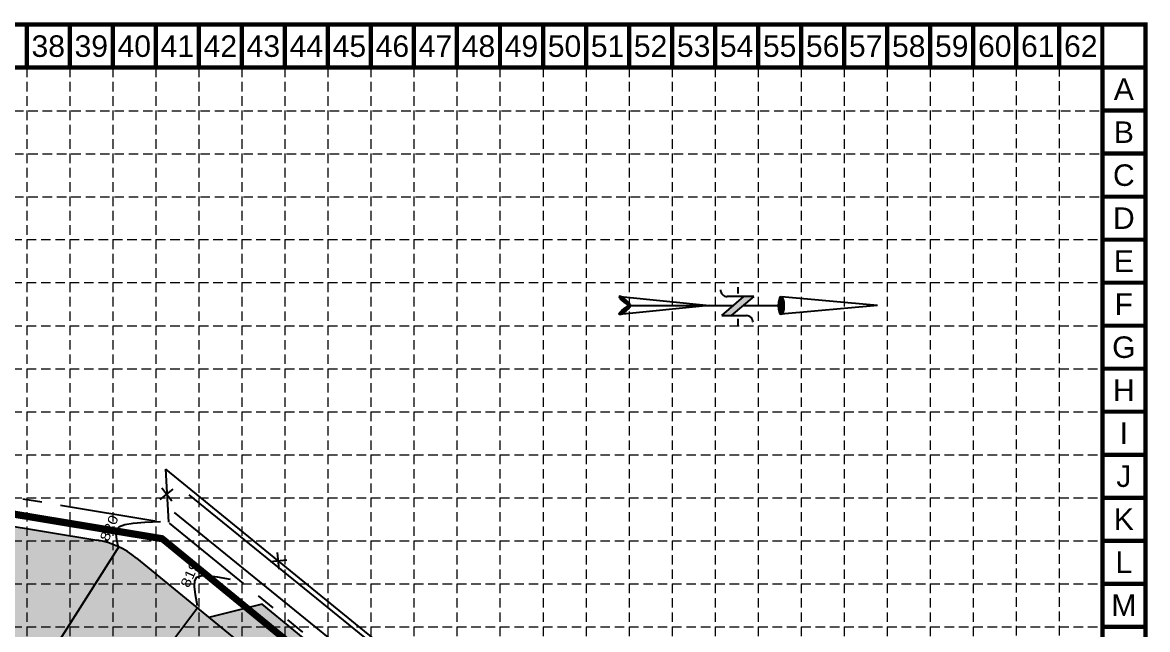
# Model space of a CAD drawing. Extents: x 1142 to 4041, y -552 to 3232.
# Drawn here: x 1996 to 2584, y 2915 to 3232 of the extents above; entities that cross this region are included whole.
import ezdxf
from ezdxf.enums import TextEntityAlignment as Align

# ---------------------------------------------------------------- set-up
doc = ezdxf.new("R2010")
doc.units = 0
doc.header["$LTSCALE"] = 40
doc.header["$MEASUREMENT"] = 0
doc.linetypes.add('HIDDEN', pattern=[0.375, 0.25, -0.125])
doc.linetypes.add('PHANTOM', pattern=[2.5, 1.25, -0.25, 0.25, -0.25, 0.25, -0.25])
for name, color, linetype in [('0BOUNDRY', 4, 'PHANTOM'), ('0EXFENC', 8, 'CONTINUOUS'), ('0EXIST', 8, 'CONTINUOUS'), ('0PAVING', 1, 'CONTINUOUS'), ('0UTILITIES', 2, 'CONTINUOUS'), ('BASE', 7, 'CONTINUOUS'), ('GRID', 254, 'HIDDEN'), ('LIMITS OF DISTURBANCE', 1, 'HIDDEN'), ('NARROW', 7, 'CONTINUOUS'), ('yj', 2, 'CONTINUOUS')]:
    doc.layers.add(name, color=color, linetype=linetype)
doc.styles.get("Standard").update_dxf_attribs({"font": 'ARIAL.TTF'})

# ---------------------------------------------------------------- blocks, each defined once
blk = doc.blocks.new('X100')
at = {"layer": '0EXFENC'}
for p, q in [((-3.06, 3.06), (3.06, -3.06)), ((-3.06, -3.06), (3.06, 3.06))]:
    blk.add_line(p, q, dxfattribs=at)
blk = doc.blocks.new('North Arrow')
at = {"layer": 'NARROW'}
for p, q in [((32.43, 3.06), (32.43, 4.63)), ((0, 0), (22.36, 2)), ((0, 0), (22.33, -2.02)), ((28.77, -2.09), (34.02, 2.32)), ((36.18, 2.33), (30.46, 2.33)), ((36.16, 2.32), (31.04, -2.09)), ((39.1, 0.01), (59.96, 2.11)), ((31.2, -0.05), (21.66, -0.05)), ((21.66, -0.05), (21.66, -0.05)), ((28.77, -2.09), (34.95, -2.09)), ((57.45, -0.05), (33.41, -0.05)), ((59.83, -2.14), (39.04, -0.01)), ((57.69, -0.03), (57.77, -0.01)), ((57.77, -0.05), (57.69, -0.03)), ((32.43, -4.26), (32.43, -2.8))]:
    blk.add_line(p, q, dxfattribs=at)
blk.add_lwpolyline([(22.36, -2.03), (22.59, -1.93, 0.091577), (22.87, -1.44, 0.048306), (23.03, -0.75), (23.07, -0.01), (23.01, 0.82, 0.048306), (22.87, 1.42, 0.091577), (22.59, 1.91), (22.36, 2.01), (22.14, 1.91, 0.091577), (21.86, 1.42, 0.048306), (21.72, 0.82), (21.66, -0.01), (21.72, -0.83, 0.048306), (21.86, -1.44, 0.091577), (22.14, -1.93)], format="xyb", close=True, dxfattribs=at)
for points in [[(57.46, -0.03), (57.44, 0.08, -0.066818), (57.67, 0.47, -0.03073), (58.01, 0.84), (58.52, 1.29), (59.07, 1.7, -0.03073), (59.5, 1.95, -0.066818), (59.93, 2.1), (60.04, 2.06)], [(60.04, 2.06), (60.05, 1.95, -0.066818), (59.82, 1.56, -0.03073), (59.43, 1.14), (58.97, 0.74), (58.42, 0.33, -0.03073), (57.99, 0.08, -0.036692), (57.76, -0.02)], [(57.46, -0.04), (57.44, -0.15, 0.066818), (57.67, -0.54, 0.03073), (58.01, -0.9), (58.52, -1.36), (59.07, -1.77, 0.03073), (59.5, -2.02, 0.066818), (59.93, -2.17), (60.04, -2.13)], [(60.04, -2.13), (60.05, -2.01, 0.066818), (59.82, -1.63, 0.03073), (59.43, -1.2), (58.97, -0.8), (58.42, -0.4, 0.03073), (57.99, -0.15, 0.036692), (57.76, -0.05)]]:
    blk.add_lwpolyline(points, format="xyb", dxfattribs=at)
for centre, start, end in [((30.46, 3.86), 178.8769, 270), ((34.95, -3.62), 358.8769, 90)]:
    blk.add_arc(centre, 1.53, start, end, dxfattribs=at)
for points in [[(23.03, -0.76), (21.67, -0.05), (23.07, -0.05), (21.72, 0.82)], [(23.07, -0.05), (21.72, 0.82), (23.02, 0.75), (21.85, 1.42)], [(23.02, 0.75), (21.85, 1.42), (22.87, 1.44), (22.14, 1.91)], [(22.87, 1.44), (22.14, 1.91), (22.59, 1.91), (22.36, 2)], [(31.05, -2.09), (36.15, 2.36), (28.75, -2.06), (34.01, 2.36)], [(57.44, 0.08), (57.7, -0.01), (57.5, 0.21), (57.77, -0.01)], [(57.45, -0.04), (57.69, -0.02), (57.44, 0.08), (57.7, -0.01)], [(57.5, 0.21), (57.77, -0.01), (57.6, 0.39), (57.94, 0.06)], [(57.6, 0.39), (57.94, 0.06), (57.68, 0.5), (58.07, 0.13)], [(57.68, 0.5), (58.07, 0.13), (57.84, 0.66), (58.29, 0.26)], [(57.84, 0.66), (58.29, 0.26), (58.03, 0.86), (58.52, 0.41)], [(58.03, 0.86), (58.52, 0.41), (58.26, 1.07), (58.73, 0.57)], [(58.26, 1.07), (58.73, 0.57), (58.52, 1.3), (59.05, 0.81)], [(58.52, 1.3), (59.05, 0.81), (58.7, 1.42), (59.26, 0.99)], [(59.26, 1), (58.69, 1.42), (59.45, 1.15), (59, 1.65)], [(59.45, 1.15), (59, 1.65), (59.62, 1.34), (59.28, 1.82)], [(59.62, 1.34), (59.28, 1.82), (59.81, 1.55), (59.49, 1.95)], [(59.81, 1.55), (59.49, 1.95), (59.93, 1.73), (59.69, 2.04)], [(59.93, 1.73), (59.69, 2.04), (60.05, 1.94), (59.93, 2.1)], [(60.05, 1.94), (59.93, 2.1), (60.04, 2.06)], [(22.87, -1.44), (21.72, -0.87), (23.03, -0.76), (21.67, -0.05)], [(22.58, -1.93), (21.86, -1.45), (22.87, -1.44), (21.72, -0.87)], [(22.36, -2.01), (22.14, -1.93), (22.58, -1.93), (21.86, -1.45)], [(57.44, -0.14), (57.69, -0.02), (57.45, -0.04), (57.69, -0.02)], [(57.46, -0.19), (57.7, -0.03), (57.44, -0.14), (57.69, -0.02)], [(57.53, -0.33), (57.76, -0.05), (57.46, -0.19), (57.7, -0.03)], [(57.63, -0.48), (57.9, -0.1), (57.53, -0.33), (57.76, -0.05)], [(57.78, -0.66), (58.09, -0.2), (57.63, -0.48), (57.9, -0.1)], [(57.97, -0.87), (58.34, -0.35), (57.78, -0.66), (58.09, -0.2)], [(58.24, -1.11), (58.61, -0.54), (57.97, -0.87), (58.34, -0.35)], [(58.61, -1.43), (58.93, -0.77), (58.24, -1.11), (58.61, -0.54)], [(58.91, -1.64), (59.2, -1), (58.61, -1.43), (58.93, -0.77)], [(59.12, -1.79), (59.57, -1.36), (58.92, -1.65), (59.2, -1.01)], [(59.35, -1.93), (59.81, -1.62), (59.12, -1.79), (59.57, -1.36)], [(59.54, -1.32), (59.41, -1.18), (59.21, -1.01)], [(59.58, -2.05), (59.93, -1.79), (59.35, -1.93), (59.81, -1.62)], [(59.78, -2.13), (60.05, -2.01), (59.58, -2.05), (59.93, -1.79)], [(59.92, -2.17), (60.04, -2.13), (59.78, -2.13), (60.05, -2.01)]]:
    blk.add_solid(points, dxfattribs=at)

msp = doc.modelspace()

# ---------------------------------------------------------------- hatches: boundary and pattern name
at = {"layer": '0PAVING'}
h = msp.add_hatch(dxfattribs=at)
h.set_pattern_fill('AR-SAND', color=255, scale=10, style=0)
h.paths.add_polyline_path([(2059.23, 2896.94, -0.632832), (2075.56, 2904.68), (2245.89, 2765.23, 0.074272), (2257.05, 2758.57), (2357.3, 2717.42, -0.047546), (2360.66, 2715.65), (2414.41, 2680.47), (2427.01, 2700.36), (2426.86, 2701), (2373.81, 2735.73, 0.047546), (2366.42, 2739.62), (2266.17, 2780.77, -0.074272), (2261.09, 2783.8), (2055.65, 2951.99, 0.131104), (2034.99, 2961.35), (1766.15, 3006.01), (1430.7, 3003.62), (1433.5, 2610.65), (2059.23, 2615.1)])
h.paths.add_polyline_path([(1752.61, 2735.91), (1722.61, 2735.69), (1662.61, 2735.27), (1632.61, 2735.05), (1631.23, 2930.05), (1676.22, 2930.37), (1706.22, 2930.58), (1751.22, 2930.9)], flags=16)
h.paths.add_polyline_path([(2078.34, 2902.4), (2077.02, 2873.77), (2157.41, 2808.25), (2184.93, 2815.13)], flags=17)
h.paths.add_polyline_path([(2121.35, 2927.92), (2093.55, 2920.97), (2261.09, 2783.8, 0.074272), (2266.17, 2780.77), (2279, 2775.5), (2270.83, 2804.98)], flags=17)

# ---------------------------------------------------------------- linework, layer by layer
at = {"layer": '0BOUNDRY', "color": 7}
for p, q in [((1226.79, 3110.81), (2072.78, 2970.28)), ((2072.78, 2970.28), (2276.35, 2803.61))]:
    msp.add_line(p, q, dxfattribs=at)
at = {"layer": '0EXFENC'}
for p in [(2284.89, 2824.1), (2072.57, 2970.7)]:
    msp.add_line(p, (2071.03, 2998.5), dxfattribs=at)
at = {"layer": '0EXIST', "color": 7}
for p, q in [((2082.96, 2985.1), (2285.25, 2820.97)), ((2075.4, 2975.78), (2278.95, 2810.63))]:
    msp.add_line(p, q, dxfattribs=at)
at = {"layer": '0PAVING', "color": 7}
for p, q in [((1766.15, 3006.01), (2034.99, 2961.35)), ((2055.65, 2951.99), (2261.09, 2783.8)), ((2121.35, 2927.92), (2093.42, 2920.94)), ((2270.83, 2804.98), (2121.35, 2927.92))]:
    msp.add_line(p, q, dxfattribs=at)
msp.add_arc((2027.78, 2917.95), 44, 50.69228, 80.56864, dxfattribs=at)
at = {"layer": '0UTILITIES', "color": 7}
for p, q in [((1711.55, 3020.15), (2068.51, 2960.85)), ((2068.51, 2960.85), (2270.39, 2795.57))]:
    msp.add_line(p, q, dxfattribs=at)
at = {"layer": 'BASE', "color": 9}
msp.add_line((2560.75, 3208.56), (2560.75, 2353.56), dxfattribs=at)
at = {"layer": 'BASE', "const_width": 2.25}
for points in [[(1143.25, 2331.06), (2583.25, 2331.06), (2583.25, 3231.06), (1143.25, 3231.06)], [(1165.7, 2353.55), (2560.81, 2353.51), (2560.78, 3208.57), (1165.98, 3208.59)]]:
    msp.add_lwpolyline(points, close=True, dxfattribs=at)
for points in [[(1998.25, 3208.56), (1998.25, 3231.06)], [(2020.75, 3208.56), (2020.75, 3231.06)], [(2043.25, 3208.56), (2043.25, 3231.06)], [(2065.75, 3208.56), (2065.75, 3231.06)], [(2088.25, 3208.56), (2088.25, 3231.06)], [(2110.75, 3208.56), (2110.75, 3231.06)], [(2133.25, 3208.56), (2133.25, 3231.06)], [(2155.75, 3208.56), (2155.75, 3231.06)], [(2178.25, 3208.56), (2178.25, 3231.06)], [(2200.75, 3208.56), (2200.75, 3231.06)], [(2223.25, 3208.56), (2223.25, 3231.06)], [(2245.75, 3208.56), (2245.75, 3231.06)], [(2268.25, 3208.56), (2268.25, 3231.06)], [(2290.75, 3208.56), (2290.75, 3231.06)], [(2313.25, 3208.56), (2313.25, 3231.06)], [(2335.75, 3208.56), (2335.75, 3231.06)], [(2358.25, 3208.56), (2358.25, 3231.06)], [(2380.75, 3208.56), (2380.75, 3231.06)], [(2403.25, 3208.56), (2403.25, 3231.06)], [(2425.75, 3208.56), (2425.75, 3231.06)], [(2448.25, 3208.56), (2448.25, 3231.06)], [(2470.75, 3208.56), (2470.75, 3231.06)], [(2493.25, 3208.56), (2493.25, 3231.06)], [(2515.75, 3208.56), (2515.75, 3231.06)], [(2538.25, 3208.56), (2538.25, 3231.06)], [(2560.75, 3208.56), (2560.75, 3231.06)], [(2583.25, 3208.56), (2583.25, 3231.06)], [(2583.25, 3208.56), (2560.75, 3208.56)], [(2583.25, 3186.06), (2560.75, 3186.06)], [(2583.25, 3163.56), (2560.75, 3163.56)], [(2583.25, 3141.06), (2560.75, 3141.06)], [(2583.25, 3118.56), (2560.75, 3118.56)], [(2583.25, 3096.06), (2560.75, 3096.06)], [(2583.25, 3073.56), (2560.75, 3073.56)], [(2583.25, 3051.06), (2560.75, 3051.06)], [(2583.25, 3028.56), (2560.75, 3028.56)], [(2583.25, 3006.06), (2560.75, 3006.06)], [(2583.25, 2983.56), (2560.75, 2983.56)], [(2583.25, 2961.06), (2560.75, 2961.06)], [(2583.25, 2938.56), (2560.75, 2938.56)], [(2583.25, 2916.06), (2560.75, 2916.06)]]:
    msp.add_lwpolyline(points, dxfattribs=at)
at = {"layer": 'GRID', "color": 252, "linetype": 'HIDDEN', "lineweight": 0, "ltscale": 0.5}
for p, q in [((1998.25, 3208.56), (1998.25, 2420.96)), ((2020.75, 3208.56), (2020.75, 2420.96)), ((2043.25, 3208.56), (2043.25, 2420.96)), ((2065.75, 3208.56), (2065.75, 2420.96)), ((2088.25, 3208.56), (2088.25, 2420.96)), ((2110.75, 3208.56), (2110.75, 2420.96)), ((2133.25, 3208.56), (2133.25, 2420.96)), ((2155.75, 3208.56), (2155.75, 2420.96)), ((2178.25, 3208.56), (2178.25, 2420.96)), ((2200.75, 3208.56), (2200.75, 2420.96)), ((2223.25, 3208.56), (2223.25, 2420.96)), ((2245.75, 3208.56), (2245.75, 2420.96)), ((2268.25, 3208.56), (2268.25, 2420.96)), ((2290.75, 3208.56), (2290.75, 2420.96)), ((2313.25, 3208.56), (2313.25, 2420.96)), ((2335.75, 3208.56), (2335.75, 2420.96)), ((2358.25, 3208.56), (2358.25, 2420.96)), ((2380.75, 3208.56), (2380.75, 2420.96)), ((2403.25, 3208.56), (2403.25, 2420.96)), ((2425.75, 3208.56), (2425.75, 2420.96)), ((2448.25, 3208.56), (2448.25, 2420.96)), ((2470.75, 3208.56), (2470.75, 2420.96)), ((2493.25, 3208.56), (2493.25, 2420.96)), ((2515.71, 3208.93), (2515.71, 2420.96)), ((2538.21, 3208.93), (2538.21, 2420.96)), ((1166.57, 3185.98), (2561.57, 3185.98)), ((1166.57, 3163.48), (2561.57, 3163.48)), ((1166.57, 3140.98), (2561.57, 3140.98)), ((1165.75, 3118.56), (2560.75, 3118.56)), ((1165.75, 3096.06), (2560.75, 3096.06)), ((1165.75, 3073.56), (2560.75, 3073.56)), ((1165.75, 3051.06), (2560.75, 3051.06)), ((1165.75, 3028.56), (2560.75, 3028.56)), ((1165.75, 3006.06), (2560.75, 3006.06)), ((1165.75, 2983.56), (2560.75, 2983.56)), ((1165.75, 2961.06), (2560.75, 2961.06)), ((1165.75, 2938.56), (2560.75, 2938.56)), ((1165.75, 2916.06), (2560.75, 2916.06))]:
    msp.add_line(p, q, dxfattribs=at)
at = {"layer": 'LIMITS OF DISTURBANCE', "const_width": 3}
msp.add_lwpolyline([(1288, 2606.15), (1287.95, 2614.81), (1339.97, 2614.81), (1342.81, 2665.4, -0.25276), (1394.83, 2750.02, 0.22862), (1428.88, 2800.14), (1429.12, 3005.16), (1793.67, 3008.13), (2069.07, 2962.49), (2243.8, 2819.39), (2477.01, 2722.86), (2403.47, 2610.94), (2379.37, 2610.32), (2370.79, 2613.71), (1289.82, 2606.15)], format="xyb", close=True, dxfattribs=at)
at = {"layer": 'yj', "color": 35}
for points in [[(2046.24, 2957.25), (2045.34, 2961.47), (2044.96, 2964.66), (2045.37, 2966.97), (2046.83, 2968.57), (2049.59, 2969.61), (2053.9, 2970.26), (2060.03, 2970.68), (2068.24, 2971.03)], [(2046.61, 2958.12), (2013.35, 2905.68), (1986.17, 2861.8)], [(2087.52, 2927.05), (2086.46, 2932.82), (2085.91, 2937.11), (2086.08, 2940.09), (2087.17, 2941.91), (2089.37, 2942.75), (2092.88, 2942.77), (2097.92, 2942.13), (2104.67, 2940.98)], [(2087.16, 2925.46), (2054.84, 2882.13), (2027.07, 2843.91), (2003.3, 2810.48), (1983.03, 2781.49)]]:
    msp.add_lwpolyline(points, dxfattribs=at)

# ---------------------------------------------------------------- block references
at = {"layer": '0EXFENC'}
for p, rotation in [((2071.46, 2985.33), 352.4994604581614), ((2129.89, 2950.5), 140.8018198963196)]:
    msp.add_blockref('X100', p, dxfattribs=dict(at, rotation=rotation))
at = {"layer": 'BASE', "xscale": 2.25, "yscale": 2.25, "zscale": 2.249999999999943, "rotation": 180}
msp.add_blockref('North Arrow', (2443.17, 3084.07), dxfattribs=at)

# ---------------------------------------------------------------- texts
at = {"layer": 'BASE'}
for s, p in [('38', (2009.5, 3219.81)), ('39', (2032, 3219.81)), ('40', (2054.5, 3219.81)), ('41', (2077, 3219.81)), ('42', (2099.5, 3219.81)), ('43', (2122, 3219.81)), ('44', (2144.5, 3219.81)), ('45', (2167, 3219.81)), ('46', (2189.5, 3219.81)), ('47', (2212, 3219.81)), ('48', (2234.5, 3219.81)), ('49', (2257, 3219.81)), ('50', (2279.5, 3219.81)), ('51', (2302, 3219.81)), ('52', (2324.5, 3219.81)), ('53', (2347, 3219.81)), ('54', (2369.5, 3219.81)), ('55', (2392, 3219.81)), ('56', (2414.5, 3219.81)), ('57', (2437, 3219.81)), ('58', (2459.5, 3219.81)), ('59', (2482, 3219.81)), ('60', (2504.5, 3219.81)), ('61', (2527, 3219.81)), ('62', (2549.5, 3219.81)), ('A', (2572, 3197.31)), ('B', (2572, 3174.81)), ('C', (2572, 3152.31)), ('D', (2572, 3129.81)), ('E', (2572, 3107.31)), ('F', (2572, 3084.81)), ('G', (2572, 3062.31)), ('H', (2572, 3039.81)), ('I', (2572, 3017.31)), ('J', (2572, 2994.81)), ('K', (2572, 2972.31)), ('L', (2572, 2949.81)), ('M', (2572, 2927.31))]:
    msp.add_text(s, height=11.25, dxfattribs=at).set_placement(p, align=Align.MIDDLE_CENTER)
at = {"layer": 'yj', "color": 35, "width": 1.2}
for s, p in [('820', (2041.34, 2967.66)), ('819', (2083.56, 2943.44))]:
    msp.add_text(s, height=5, rotation=66.10156, dxfattribs=at).set_placement(p, align=Align.MIDDLE_CENTER)

doc.saveas('drawing.dxf')
